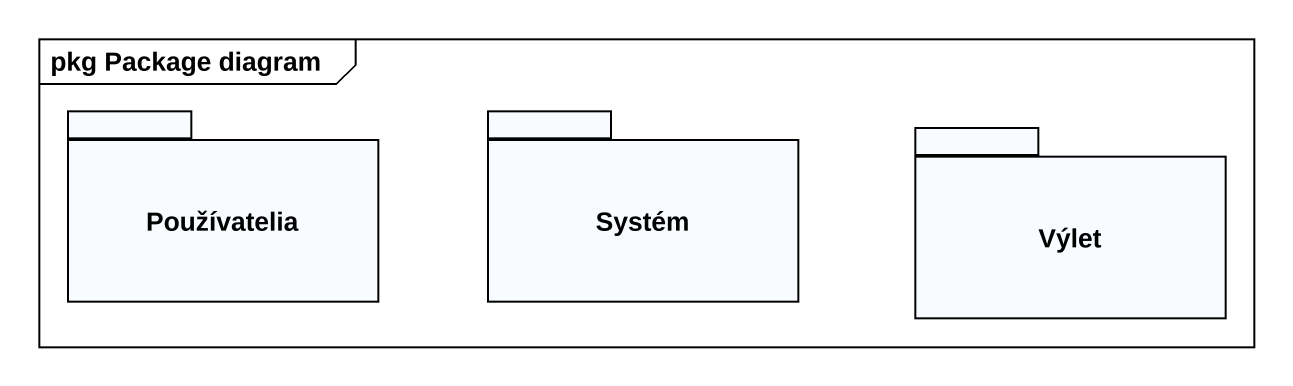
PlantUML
@startuml
mainframe pkg Package diagram
package Používatelia {
}
package Systém {
}
package Výlet {
}
@enduml
